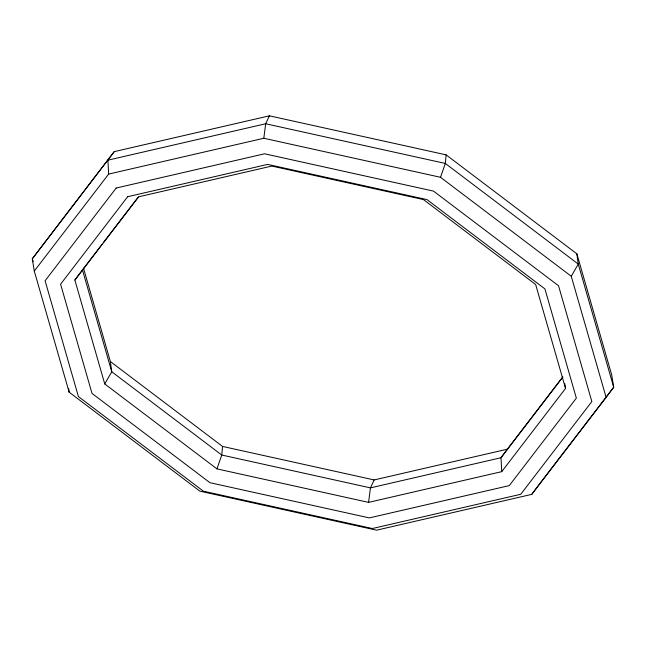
<?xml version="1.0" encoding="UTF-8"?>
<svg xmlns="http://www.w3.org/2000/svg" width="646" height="646" viewBox="0 0 646 646"><rect width="100%" height="100%" fill="white"/><g stroke="black" fill="none" stroke-linecap="round" stroke-linejoin="round"><path stroke-width="0.97" d="M83.496 268.163L110.353 361.51L222.547 446.434L221.764 455.034L216.951 468.883L368.583 502.378L501.74 471.645L565.549 388.424L564.782 383.7M446.12 154.854L445.336 163.446L440.524 177.295L571.266 276.27L606.118 397.379L531.755 494.368L376.586 530.18L199.88 491.146L69.138 392.17L34.286 271.062L32.3 258.78L114.245 151.632L269.414 115.82L446.12 154.854L576.862 253.83L611.714 374.938L613.7 387.22L606.118 397.379M34.286 271.062L108.649 174.081L263.818 138.26L265.676 123.757L269.414 115.82M368.583 502.378L370.441 487.875L374.179 479.938L507.336 449.196L562.553 377.175M216.951 468.883L104.757 383.95L111.758 371.757L110.353 361.51M571.266 276.27L578.267 264.077L576.862 253.83M114.245 151.632L32.3 258.78L33.14 261.695M507.336 449.196L500.997 457.739L501.74 471.645M531.755 494.368L538.094 485.824M104.757 383.95L74.855 280.025L102.068 244.261M103.295 242.662L138.26 197.062M74.855 280.025L138.664 196.804L271.821 166.062L423.453 199.566L535.647 284.49L565.549 388.424M562.949 376.941L500.997 457.739L370.441 487.875L221.764 455.034L111.758 371.757L82.438 269.858M538.699 485.033L613.7 387.22L578.267 264.077L445.336 163.446L265.676 123.757L107.906 160.176L108.649 174.081M263.818 138.26L440.524 177.295M222.547 446.434L374.179 479.938M68.629 388.448L69.138 392.17M116.199 188.034L45.099 280.768L78.416 396.571L203.425 491.202L372.387 528.525L520.749 494.279L591.849 401.546L558.532 285.75L433.514 191.111L264.561 153.788L116.199 188.034M127.658 196.715L60.587 284.192L92.023 393.43L209.95 482.699L369.326 517.906L509.282 485.606L576.353 398.13L544.925 288.891L426.998 199.622L267.614 164.407L127.658 196.715"/></g></svg>
